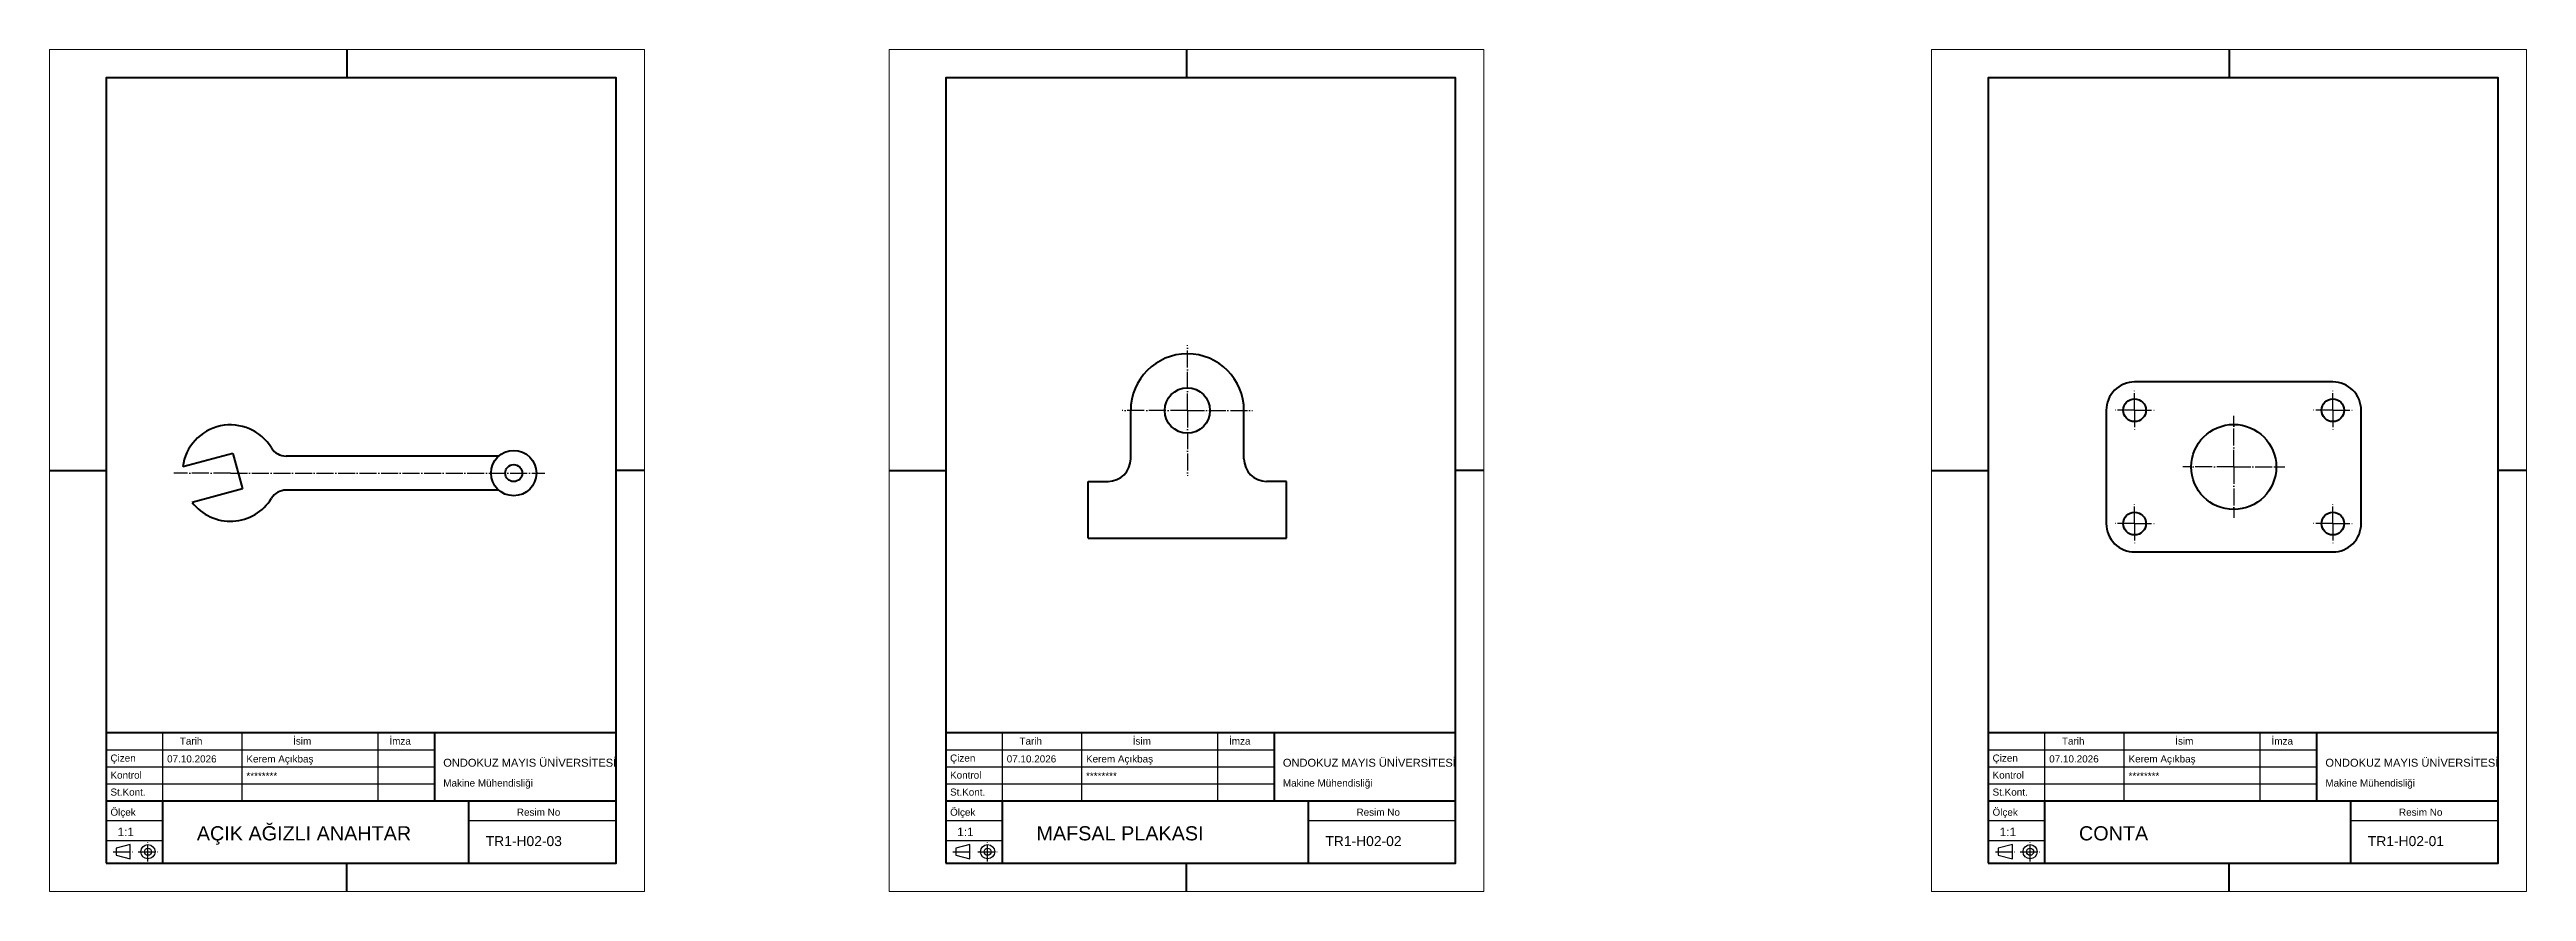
# Model space of a CAD drawing. Header units: millimetres. Extents: x 0 to 874, y 0 to 297.
import ezdxf

# ---------------------------------------------------------------- set-up
doc = ezdxf.new("R2010")
doc.units = ezdxf.units.MM
doc.header["$LTSCALE"] = 0.25
doc.linetypes.add('ACAD_ISO04W100', pattern=[30, 24, -3, 0, -3])
for name, color, linetype, lineweight in [('01-GORUNEN', 7, 'Continuous', 50), ('03-EKSEN', 1, 'ACAD_ISO04W100', 25), ('07-YAZI', 7, 'Continuous', 25), ('09-CERCEVE', 7, 'Continuous', 70)]:
    doc.layers.add(name, color=color, linetype=linetype, lineweight=lineweight)
doc.layers.add('04-YAPI', color=8, linetype='Continuous', lineweight=13, plot=False)
doc.styles.add('TR-YAZI', font='arial.ttf')

# ---------------------------------------------------------------- blocks, each defined once
blk = doc.blocks.new('ANTET')
at = {"layer": '03-EKSEN'}
for p, q in [((-177.5, 4), (-170.5, 4)), ((-168.75, 4), (-161.75, 4)), ((-165.25, 0.5), (-165.25, 7.5))]:
    blk.add_line(p, q, dxfattribs=at)
at = {"layer": '07-YAZI'}
for p, q in [((-160, 22), (-160, 46)), ((-132, 22), (-132, 46)), ((-84, 22), (-84, 46)), ((-180, 40), (-64, 40)), ((-180, 34), (-64, 34)), ((-180, 28), (-64, 28)), ((-180, 15), (-160, 15)), ((-52, 15), (0, 15)), ((-180, 8), (-160, 8))]:
    blk.add_line(p, q, dxfattribs=at)
blk.add_lwpolyline([(-176.5, 2.75), (-171.5, 1.5), (-171.5, 6.5), (-176.5, 5.25), (-176.5, 2.75)], dxfattribs=at)
for radius in [2.5, 1.25]:
    blk.add_circle((-165.25, 4), radius, dxfattribs=at)
at = {"layer": '09-CERCEVE'}
for p, q in [((-64, 22), (-64, 46)), ((-180, 22), (0, 22)), ((-160, 0), (-160, 22)), ((-52, 0), (-52, 22))]:
    blk.add_line(p, q, dxfattribs=at)
blk.add_lwpolyline([(-180, 0), (0, 0), (0, 46), (-180, 46), (-180, 0)], dxfattribs=at)
at = {"layer": '07-YAZI', "style": 'TR-YAZI'}
for s, p in [('Tarih', (-154, 41.8)), ('İsim', (-114, 41.8)), ('İmza', (-80, 41.8)), ('Çizen', (-178.5, 35.8)), ('St.Kont.', (-178.5, 23.8)), ('Kontrol', (-178.5, 29.8)), ('Ölçek', (-178.5, 16.7)), ('Resim No', (-35, 16.7))]:
    blk.add_text(s, height=2.5, dxfattribs=at).set_placement(p)
for tag, p, height in [('TARIH', (-158.5, 35.5), 2.5), ('CIZEN', (-130.5, 35.5), 2.5), ('KURUM', (-61, 34), 2.8), ('NO', (-130.5, 29.5), 2.5), ('BOLUM', (-61, 27), 2.5), ('OLCEK', (-176, 9.5), 3), ('PARCA', (-148, 8), 5), ('RESIMNO', (-46, 6), 3.5)]:
    blk.add_attdef(tag, p, '', height=height, dxfattribs=at)

msp = doc.modelspace()

# ---------------------------------------------------------------- linework, layer by layer
at = {"layer": '01-GORUNEN'}
for p, q in [((381.71, 152.66), (381.71, 169.66)), ((421.71, 152.66), (421.71, 169.66)), ((64.75, 154.54), (47.02, 149.79)), ((64.75, 154.54), (68.11, 141.98)), ((158.58, 153.58), (83.49, 153.58)), ((68.11, 141.98), (50.38, 137.23)), ((158.58, 141.58), (83.49, 141.58)), ((366.71, 124.66), (366.71, 144.66)), ((366.71, 144.66), (373.71, 144.66)), ((436.71, 144.66), (429.71, 144.66)), ((436.71, 124.66), (436.71, 144.66)), ((366.71, 124.66), (436.71, 124.66))]:
    msp.add_line(p, q, dxfattribs=at)
msp.add_lwpolyline([(736.15, 119.75), (806.15, 119.75, 0.414214), (816.15, 129.75), (816.15, 169.75, 0.414214), (806.15, 179.75), (736.15, 179.75, 0.414214), (726.15, 169.75), (726.15, 129.75, 0.414214)], format="xyb", close=True, dxfattribs=at)
for centre, radius in [((401.71, 169.66), 8), ((736.15, 169.75), 4), ((806.15, 169.75), 4), ((771.15, 149.75), 15), ((163.87, 147.58), 8), ((163.87, 147.58), 3), ((736.15, 129.75), 4), ((806.15, 129.75), 4)]:
    msp.add_circle(centre, radius, dxfattribs=at)
for centre, radius, start, end in [((401.71, 169.66), 20, 0, 180), ((63.87, 147.58), 17, 31.44898, 172.52049), ((83.49, 159.58), 6, 211.44898, 270), ((373.71, 152.66), 8, 270, 0), ((429.71, 152.66), 8, 180, 270), ((83.49, 135.58), 6, 90, 148.55102), ((63.87, 147.58), 17, 217.47951, 328.55102)]:
    msp.add_arc(centre, radius, start, end, dxfattribs=at)
at = {"layer": '03-EKSEN'}
for p, q in [((401.71, 169.66), (401.71, 192.66)), ((736.15, 169.75), (736.15, 176.75)), ((806.15, 169.75), (806.15, 176.75)), ((401.71, 169.66), (378.71, 169.66)), ((401.71, 169.66), (401.71, 146.66)), ((401.71, 169.66), (424.71, 169.66)), ((736.15, 169.75), (729.15, 169.75)), ((736.15, 169.75), (736.15, 162.75)), ((736.15, 169.75), (743.15, 169.75)), ((771.15, 149.75), (771.15, 167.75)), ((806.15, 169.75), (799.15, 169.75)), ((806.15, 169.75), (813.15, 169.75)), ((806.15, 169.75), (806.15, 162.75)), ((771.15, 149.75), (753.15, 149.75)), ((771.15, 149.75), (771.15, 131.75)), ((771.15, 149.75), (789.15, 149.75)), ((63.87, 147.58), (43.87, 147.58)), ((63.87, 147.58), (174.87, 147.58)), ((736.15, 129.75), (736.15, 136.75)), ((806.15, 129.75), (806.15, 136.75)), ((736.15, 129.75), (729.15, 129.75)), ((736.15, 129.75), (736.15, 122.75)), ((736.15, 129.75), (743.15, 129.75)), ((806.15, 129.75), (799.15, 129.75)), ((806.15, 129.75), (806.15, 122.75)), ((806.15, 129.75), (813.15, 129.75))]:
    msp.add_line(p, q, dxfattribs=at)
at = {"layer": '04-YAPI'}
for points in [[(0, 0), (210, 0), (210, 297), (0, 297), (0, 0)], [(296.44, 0), (506.44, 0), (506.44, 297), (296.44, 297), (296.44, 0)], [(664.5, 0), (874.5, 0), (874.5, 297), (664.5, 297), (664.5, 0)]]:
    msp.add_lwpolyline(points, dxfattribs=at)
at = {"layer": '09-CERCEVE'}
for p, q in [((105, 297), (105, 287)), ((401.44, 297), (401.44, 287)), ((769.5, 297), (769.5, 287)), ((0, 148.5), (20, 148.5)), ((210, 148.5), (200, 148.5)), ((296.44, 148.5), (316.44, 148.5)), ((506.44, 148.5), (496.44, 148.5)), ((664.5, 148.5), (684.5, 148.5)), ((874.5, 148.5), (864.5, 148.5)), ((105, 0), (105, 10)), ((401.44, 0), (401.44, 10)), ((769.5, 0), (769.5, 10))]:
    msp.add_line(p, q, dxfattribs=at)
for points in [[(20, 10), (200, 10), (200, 287), (20, 287), (20, 10)], [(316.44, 10), (496.44, 10), (496.44, 287), (316.44, 287), (316.44, 10)], [(684.5, 10), (864.5, 10), (864.5, 287), (684.5, 287), (684.5, 10)]]:
    msp.add_lwpolyline(points, dxfattribs=at)

# ---------------------------------------------------------------- block references
for p, values in [((200, 10), {'KURUM': 'ONDOKUZ MAYIS ÜNİVERSİTESİ', 'BOLUM': 'Makine Mühendisliği', 'TARIH': '07.10.2026', 'CIZEN': 'Kerem Açıkbaş', 'NO': '********', 'OLCEK': '1:1', 'PARCA': 'AÇIK AĞIZLI ANAHTAR', 'RESIMNO': 'TR1-H02-03'}), ((496.44, 10), {'KURUM': 'ONDOKUZ MAYIS ÜNİVERSİTESİ', 'BOLUM': 'Makine Mühendisliği', 'TARIH': '07.10.2026', 'CIZEN': 'Kerem Açıkbaş', 'NO': '********', 'OLCEK': '1:1', 'PARCA': 'MAFSAL PLAKASI', 'RESIMNO': 'TR1-H02-02'}), ((864.5, 10), {'KURUM': 'ONDOKUZ MAYIS ÜNİVERSİTESİ', 'BOLUM': 'Makine Mühendisliği', 'TARIH': '07.10.2026', 'CIZEN': 'Kerem Açıkbaş', 'NO': '********', 'OLCEK': '1:1', 'PARCA': 'CONTA', 'RESIMNO': 'TR1-H02-01'})]:
    msp.add_blockref('ANTET', p).add_auto_attribs(values)

doc.saveas('drawing.dxf')
